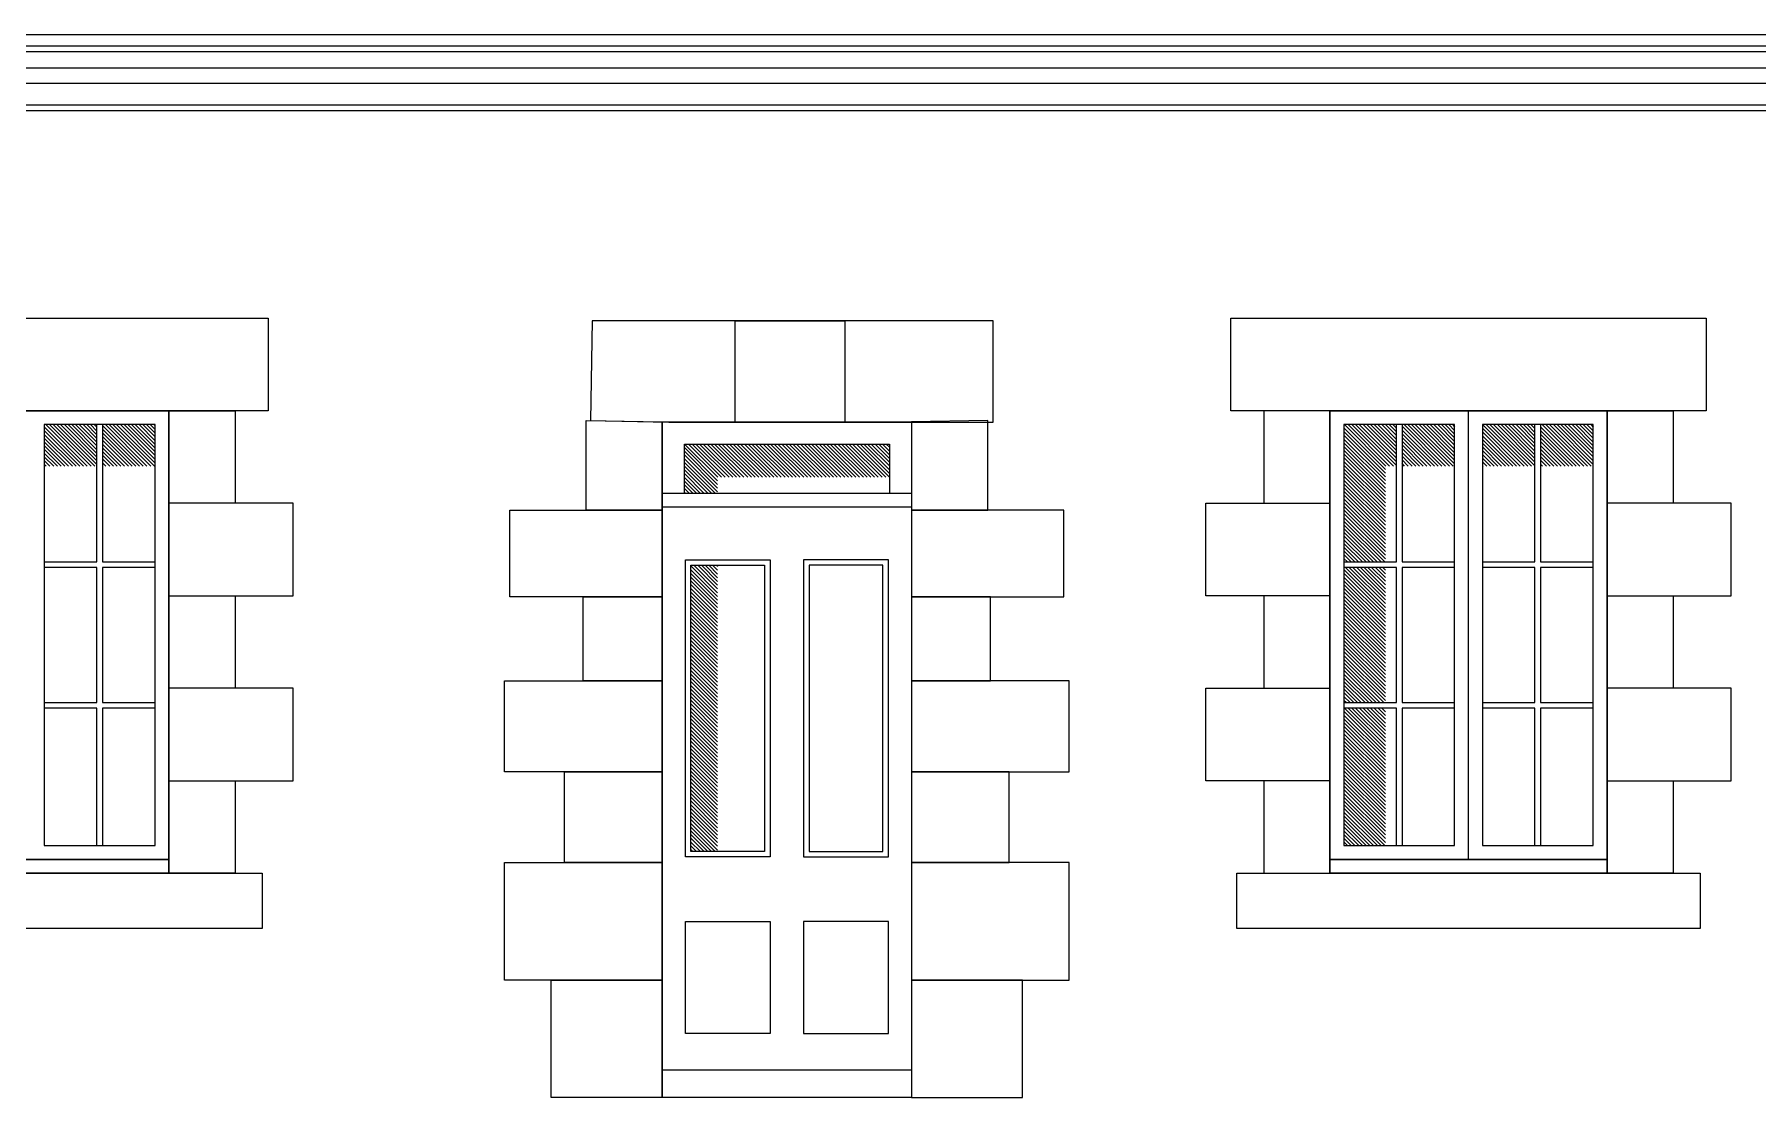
# Model space of a CAD drawing. Header units: millimetres. Extents: x -17502 to -16646, y 1856 to 2034.
# Drawn here: x -17199.4 to -17193.18, y 1869.45 to 1873.29 of the extents above; entities that cross this region are included whole.
import ezdxf

# ---------------------------------------------------------------- set-up
doc = ezdxf.new("R2010")
doc.units = ezdxf.units.MM
doc.layers.get('0').update_dxf_attribs({"lineweight": 9})

msp = doc.modelspace()

# ---------------------------------------------------------------- hatches: boundary and pattern name
at = {"lineweight": 9}
h = msp.add_hatch(dxfattribs=at)
h.set_pattern_fill('ANSI31', color=252, scale=0.003, angle=90, style=0)
h.set_pattern_definition([(135, (2999.822085, 3152.720291), (-0.006735192091, -0.006735192091), [])])
h.paths.add_polyline_path([(-17199.674, 1871.8784), (-17199.864, 1871.8784), (-17199.864, 1871.5944), (-17199.864, 1871.3824), (-17199.714, 1871.3824), (-17199.714, 1871.7284), (-17199.674, 1871.7284)])
h.paths.add_polyline_path([(-17199.464, 1871.8784), (-17199.654, 1871.8784), (-17199.654, 1871.7284), (-17199.464, 1871.7284)])
h.paths.add_polyline_path([(-17199.174, 1871.8784), (-17199.364, 1871.8784), (-17199.364, 1871.7284), (-17199.174, 1871.7284)])
h.paths.add_polyline_path([(-17198.964, 1871.8784), (-17199.154, 1871.8784), (-17199.154, 1871.7284), (-17198.964, 1871.7284)])
h.paths.add_polyline_path([(-17199.714, 1871.3624), (-17199.864, 1871.3624), (-17199.864, 1871.2604), (-17199.864, 1870.9264), (-17199.864, 1870.8744), (-17199.714, 1870.8744)])
h.paths.add_polyline_path([(-17199.714, 1870.8544), (-17199.864, 1870.8544), (-17199.864, 1870.5924), (-17199.864, 1870.3584), (-17199.714, 1870.3584)])
h.paths.add_polyline_path([(-17196.9335, 1871.3705), (-17197.0299, 1871.3705), (-17197.0299, 1870.3371), (-17196.9335, 1870.3371)])
h.paths.add_polyline_path([(-17196.3135, 1871.808), (-17197.0535, 1871.8083), (-17197.0535, 1871.6307), (-17196.9335, 1871.6307), (-17196.9335, 1871.6884), (-17196.3135, 1871.6884)])
h.paths.add_polyline_path([(-17194.4831, 1871.8784), (-17194.6731, 1871.8784), (-17194.6731, 1871.5944), (-17194.6731, 1871.3824), (-17194.5231, 1871.3824), (-17194.5231, 1871.7284), (-17194.4831, 1871.7284)])
h.paths.add_polyline_path([(-17194.2731, 1871.8784), (-17194.4631, 1871.8784), (-17194.4631, 1871.7284), (-17194.2731, 1871.7284)])
h.paths.add_polyline_path([(-17193.9831, 1871.8784), (-17194.1731, 1871.8784), (-17194.1731, 1871.7284), (-17193.9831, 1871.7284)])
h.paths.add_polyline_path([(-17193.7731, 1871.8784), (-17193.9631, 1871.8784), (-17193.9631, 1871.7284), (-17193.7731, 1871.7284)])
h.paths.add_polyline_path([(-17194.5231, 1871.3624), (-17194.6731, 1871.3624), (-17194.6731, 1871.2604), (-17194.6731, 1870.9264), (-17194.6731, 1870.8744), (-17194.5231, 1870.8744)])
h.paths.add_polyline_path([(-17194.5231, 1870.8544), (-17194.6731, 1870.8544), (-17194.6731, 1870.5924), (-17194.6731, 1870.3584), (-17194.5231, 1870.3584)])

# ---------------------------------------------------------------- linework, layer by layer
for p, q in [((-17202.411, 1873.2874), (-17190.3564, 1873.2874)), ((-17202.411, 1873.2874), (-17190.3564, 1873.2874)), ((-17202.411, 1873.2463), (-17190.1645, 1873.2463)), ((-17202.411, 1873.2463), (-17190.1645, 1873.2463)), ((-17202.411, 1873.2255), (-17190.1645, 1873.2255)), ((-17202.411, 1873.2255), (-17190.1645, 1873.2255)), ((-17202.411, 1873.1663), (-17190.2087, 1873.1663)), ((-17202.411, 1873.1663), (-17190.2087, 1873.1663)), ((-17202.411, 1873.1118), (-17190.2511, 1873.1118)), ((-17202.411, 1873.1118), (-17190.2511, 1873.1118)), ((-17202.411, 1873.0333), (-17192.3464, 1873.0333)), ((-17202.411, 1873.0333), (-17190.3339, 1873.0333)), ((-17202.411, 1873.0133), (-17192.3464, 1873.0133)), ((-17202.411, 1873.0133), (-17190.3564, 1873.0133))]:
    msp.add_line(p, q, dxfattribs=at)
for points in [[(-17200.2718, 1872.2624), (-17198.5561, 1872.2624), (-17198.5561, 1871.9284), (-17200.2718, 1871.9284)], [(-17197.1099, 1871.8879), (-17196.2335, 1871.8879), (-17195.9392, 1871.8879), (-17195.9392, 1872.2536), (-17197.386, 1872.2536), (-17197.3923, 1871.8929)], [(-17196.87, 1872.2536), (-17196.4743, 1872.2536), (-17196.4743, 1871.8879), (-17196.87, 1871.8879)], [(-17195.0809, 1872.2624), (-17193.3652, 1872.2624), (-17193.3652, 1871.9284), (-17195.0809, 1871.9284)], [(-17199.914, 1871.9284), (-17198.914, 1871.9284), (-17198.914, 1870.2584), (-17199.914, 1870.2584)], [(-17199.914, 1871.9284), (-17198.914, 1871.9284), (-17198.914, 1870.2584), (-17199.914, 1870.2584)], [(-17198.914, 1871.2604), (-17198.914, 1871.5944), (-17198.914, 1871.9284), (-17199.914, 1871.9284), (-17199.914, 1871.5944), (-17199.914, 1871.2604), (-17199.914, 1870.9264), (-17199.914, 1870.5924), (-17199.914, 1870.3084), (-17198.914, 1870.3084), (-17198.914, 1870.5924), (-17198.914, 1870.9264)], [(-17198.914, 1871.9284), (-17198.6754, 1871.9284), (-17198.6754, 1871.5944), (-17198.914, 1871.5944)], [(-17194.7231, 1871.9284), (-17194.9616, 1871.9284), (-17194.9616, 1871.5944), (-17194.7231, 1871.5944)], [(-17194.7231, 1871.9284), (-17193.7231, 1871.9284), (-17193.7231, 1870.2584), (-17194.7231, 1870.2584)], [(-17194.7231, 1871.9284), (-17193.7231, 1871.9284), (-17193.7231, 1870.2584), (-17194.7231, 1870.2584)], [(-17193.7231, 1871.2604), (-17193.7231, 1871.5944), (-17193.7231, 1871.9284), (-17194.7231, 1871.9284), (-17194.7231, 1871.5944), (-17194.7231, 1871.2604), (-17194.7231, 1870.9264), (-17194.7231, 1870.5924), (-17194.7231, 1870.3084), (-17193.7231, 1870.3084), (-17193.7231, 1870.5924), (-17193.7231, 1870.9264)], [(-17193.7231, 1871.9284), (-17193.4845, 1871.9284), (-17193.4845, 1871.5944), (-17193.7231, 1871.5944)], [(-17198.964, 1871.5944), (-17198.964, 1871.8784), (-17199.364, 1871.8784), (-17199.364, 1870.3584), (-17198.964, 1870.3584), (-17198.964, 1870.5924), (-17198.964, 1870.9264), (-17198.964, 1871.2604)], [(-17199.174, 1871.8784), (-17199.364, 1871.8784), (-17199.364, 1871.3824), (-17199.174, 1871.3824)], [(-17198.964, 1871.8784), (-17199.154, 1871.8784), (-17199.154, 1871.3824), (-17198.964, 1871.3824), (-17198.964, 1871.5944)], [(-17197.1335, 1871.8884), (-17197.1335, 1869.4484), (-17197.5341, 1869.4484), (-17197.5341, 1869.8727), (-17197.1335, 1869.8727), (-17197.5341, 1869.8727), (-17197.703, 1869.8727), (-17197.703, 1870.297), (-17197.1335, 1870.297), (-17197.4858, 1870.297), (-17197.4858, 1870.6249), (-17197.1335, 1870.6249), (-17197.703, 1870.6249), (-17197.703, 1870.9529), (-17197.1335, 1870.9529), (-17197.4183, 1870.9529), (-17197.4183, 1871.2566), (-17197.1335, 1871.2566), (-17197.6837, 1871.2566), (-17197.6837, 1871.5701), (-17197.1335, 1871.5701), (-17197.4086, 1871.5701), (-17197.4086, 1871.8932)], [(-17197.1335, 1871.8884), (-17196.2335, 1871.8884), (-17196.2335, 1869.4484), (-17197.1335, 1869.4484)], [(-17196.2335, 1871.5807), (-17197.1335, 1871.5807), (-17197.1335, 1871.8884), (-17196.2335, 1871.8884)], [(-17196.2335, 1871.8884), (-17196.2335, 1869.4484), (-17195.833, 1869.4484), (-17195.833, 1869.8727), (-17196.2335, 1869.8727), (-17195.833, 1869.8727), (-17195.664, 1869.8727), (-17195.664, 1870.297), (-17196.2335, 1870.297), (-17195.8812, 1870.297), (-17195.8812, 1870.6249), (-17196.2335, 1870.6249), (-17195.664, 1870.6249), (-17195.664, 1870.9529), (-17196.2335, 1870.9529), (-17195.9488, 1870.9529), (-17195.9488, 1871.2566), (-17196.2335, 1871.2566), (-17195.6833, 1871.2566), (-17195.6833, 1871.5701), (-17196.2335, 1871.5701), (-17195.9584, 1871.5701), (-17195.9584, 1871.8932)], [(-17194.2731, 1871.8784), (-17194.6731, 1871.8784), (-17194.6731, 1871.5944), (-17194.6731, 1871.2604), (-17194.6731, 1870.9264), (-17194.6731, 1870.5924), (-17194.6731, 1870.3584), (-17194.2731, 1870.3584)], [(-17194.4831, 1871.8784), (-17194.6731, 1871.8784), (-17194.6731, 1871.5944), (-17194.6731, 1871.3824), (-17194.4831, 1871.3824)], [(-17194.2731, 1871.8784), (-17194.4631, 1871.8784), (-17194.4631, 1871.3824), (-17194.2731, 1871.3824)], [(-17193.7731, 1871.5944), (-17193.7731, 1871.8784), (-17194.1731, 1871.8784), (-17194.1731, 1870.3584), (-17193.7731, 1870.3584), (-17193.7731, 1870.5924), (-17193.7731, 1870.9264), (-17193.7731, 1871.2604)], [(-17193.9831, 1871.8784), (-17194.1731, 1871.8784), (-17194.1731, 1871.3824), (-17193.9831, 1871.3824)], [(-17193.7731, 1871.8784), (-17193.9631, 1871.8784), (-17193.9631, 1871.3824), (-17193.7731, 1871.3824), (-17193.7731, 1871.5944)], [(-17197.1335, 1871.6307), (-17196.2335, 1871.6307), (-17196.2335, 1871.5807), (-17197.1335, 1871.5807)], [(-17198.4655, 1871.5944), (-17198.914, 1871.5944), (-17198.914, 1871.2604), (-17198.4655, 1871.2604)], [(-17195.1716, 1871.5944), (-17194.7231, 1871.5944), (-17194.7231, 1871.2604), (-17195.1716, 1871.2604)], [(-17193.2746, 1871.5944), (-17193.7231, 1871.5944), (-17193.7231, 1871.2604), (-17193.2746, 1871.2604)], [(-17199.174, 1871.3624), (-17199.364, 1871.3624), (-17199.364, 1870.8744), (-17199.174, 1870.8744)], [(-17198.964, 1871.3624), (-17199.154, 1871.3624), (-17199.154, 1870.8744), (-17198.964, 1870.8744), (-17198.964, 1870.9264), (-17198.964, 1871.2604)], [(-17197.0499, 1871.3905), (-17196.7437, 1871.3905), (-17196.7437, 1870.3171), (-17197.0499, 1870.3171)], [(-17197.0299, 1871.3705), (-17196.7637, 1871.3705), (-17196.7637, 1870.3371), (-17197.0299, 1870.3371)], [(-17196.3171, 1871.3905), (-17196.6234, 1871.3905), (-17196.6234, 1870.3171), (-17196.3171, 1870.3171)], [(-17196.3371, 1871.3705), (-17196.6034, 1871.3705), (-17196.6034, 1870.3371), (-17196.3371, 1870.3371)], [(-17194.4831, 1871.3624), (-17194.6731, 1871.3624), (-17194.6731, 1871.2604), (-17194.6731, 1870.9264), (-17194.6731, 1870.8744), (-17194.4831, 1870.8744)], [(-17194.2731, 1871.3624), (-17194.4631, 1871.3624), (-17194.4631, 1870.8744), (-17194.2731, 1870.8744)], [(-17193.9831, 1871.3624), (-17194.1731, 1871.3624), (-17194.1731, 1870.8744), (-17193.9831, 1870.8744)], [(-17193.7731, 1871.3624), (-17193.9631, 1871.3624), (-17193.9631, 1870.8744), (-17193.7731, 1870.8744), (-17193.7731, 1870.9264), (-17193.7731, 1871.2604)], [(-17198.914, 1871.2604), (-17198.6754, 1871.2604), (-17198.6754, 1870.9264), (-17198.914, 1870.9264)], [(-17194.7231, 1871.2604), (-17194.9616, 1871.2604), (-17194.9616, 1870.9264), (-17194.7231, 1870.9264)], [(-17193.7231, 1871.2604), (-17193.4845, 1871.2604), (-17193.4845, 1870.9264), (-17193.7231, 1870.9264)], [(-17198.4655, 1870.9264), (-17198.914, 1870.9264), (-17198.914, 1870.5924), (-17198.4655, 1870.5924)], [(-17195.1716, 1870.9264), (-17194.7231, 1870.9264), (-17194.7231, 1870.5924), (-17195.1716, 1870.5924)], [(-17193.2746, 1870.9264), (-17193.7231, 1870.9264), (-17193.7231, 1870.5924), (-17193.2746, 1870.5924)], [(-17199.174, 1870.8544), (-17199.364, 1870.8544), (-17199.364, 1870.3584), (-17199.174, 1870.3584)], [(-17198.964, 1870.8544), (-17199.154, 1870.8544), (-17199.154, 1870.3584), (-17198.964, 1870.3584), (-17198.964, 1870.5924)], [(-17194.4831, 1870.8544), (-17194.6731, 1870.8544), (-17194.6731, 1870.5924), (-17194.6731, 1870.3584), (-17194.4831, 1870.3584)], [(-17194.2731, 1870.8544), (-17194.4631, 1870.8544), (-17194.4631, 1870.3584), (-17194.2731, 1870.3584)], [(-17193.9831, 1870.8544), (-17194.1731, 1870.8544), (-17194.1731, 1870.3584), (-17193.9831, 1870.3584)], [(-17193.7731, 1870.8544), (-17193.9631, 1870.8544), (-17193.9631, 1870.3584), (-17193.7731, 1870.3584), (-17193.7731, 1870.5924)], [(-17198.914, 1870.5924), (-17198.6754, 1870.5924), (-17198.6754, 1870.2584), (-17198.914, 1870.2584)], [(-17194.7231, 1870.5924), (-17194.9616, 1870.5924), (-17194.9616, 1870.2584), (-17194.7231, 1870.2584)], [(-17193.7231, 1870.5924), (-17193.4845, 1870.5924), (-17193.4845, 1870.2584), (-17193.7231, 1870.2584)], [(-17198.914, 1870.3084), (-17199.914, 1870.3084), (-17199.914, 1870.2584), (-17198.914, 1870.2584)], [(-17193.7231, 1870.3084), (-17194.7231, 1870.3084), (-17194.7231, 1870.2584), (-17193.7231, 1870.2584)], [(-17200.2505, 1870.2584), (-17198.5775, 1870.2584), (-17198.5775, 1870.0584), (-17200.2505, 1870.0584)], [(-17195.0596, 1870.2584), (-17193.3865, 1870.2584), (-17193.3865, 1870.0584), (-17195.0596, 1870.0584)], [(-17196.7437, 1869.6793), (-17197.0499, 1869.6793), (-17197.0499, 1870.0838), (-17196.7437, 1870.0838)], [(-17196.6234, 1869.6793), (-17196.3171, 1869.6793), (-17196.3171, 1870.0838), (-17196.6234, 1870.0838)], [(-17197.1335, 1869.5484), (-17196.2335, 1869.5484), (-17196.2335, 1869.4484), (-17197.1335, 1869.4484)]]:
    msp.add_lwpolyline(points, close=True, dxfattribs=at)
for points in [[(-17194.2231, 1870.3084), (-17194.2231, 1871.9284)], [(-17197.1335, 1871.6307), (-17197.1335, 1871.8884), (-17196.2335, 1871.8879), (-17196.2335, 1871.6307)], [(-17197.0535, 1871.6307), (-17197.0535, 1871.8083), (-17196.3135, 1871.808), (-17196.3135, 1871.6307)]]:
    msp.add_lwpolyline(points, dxfattribs=at)

doc.saveas('drawing.dxf')
